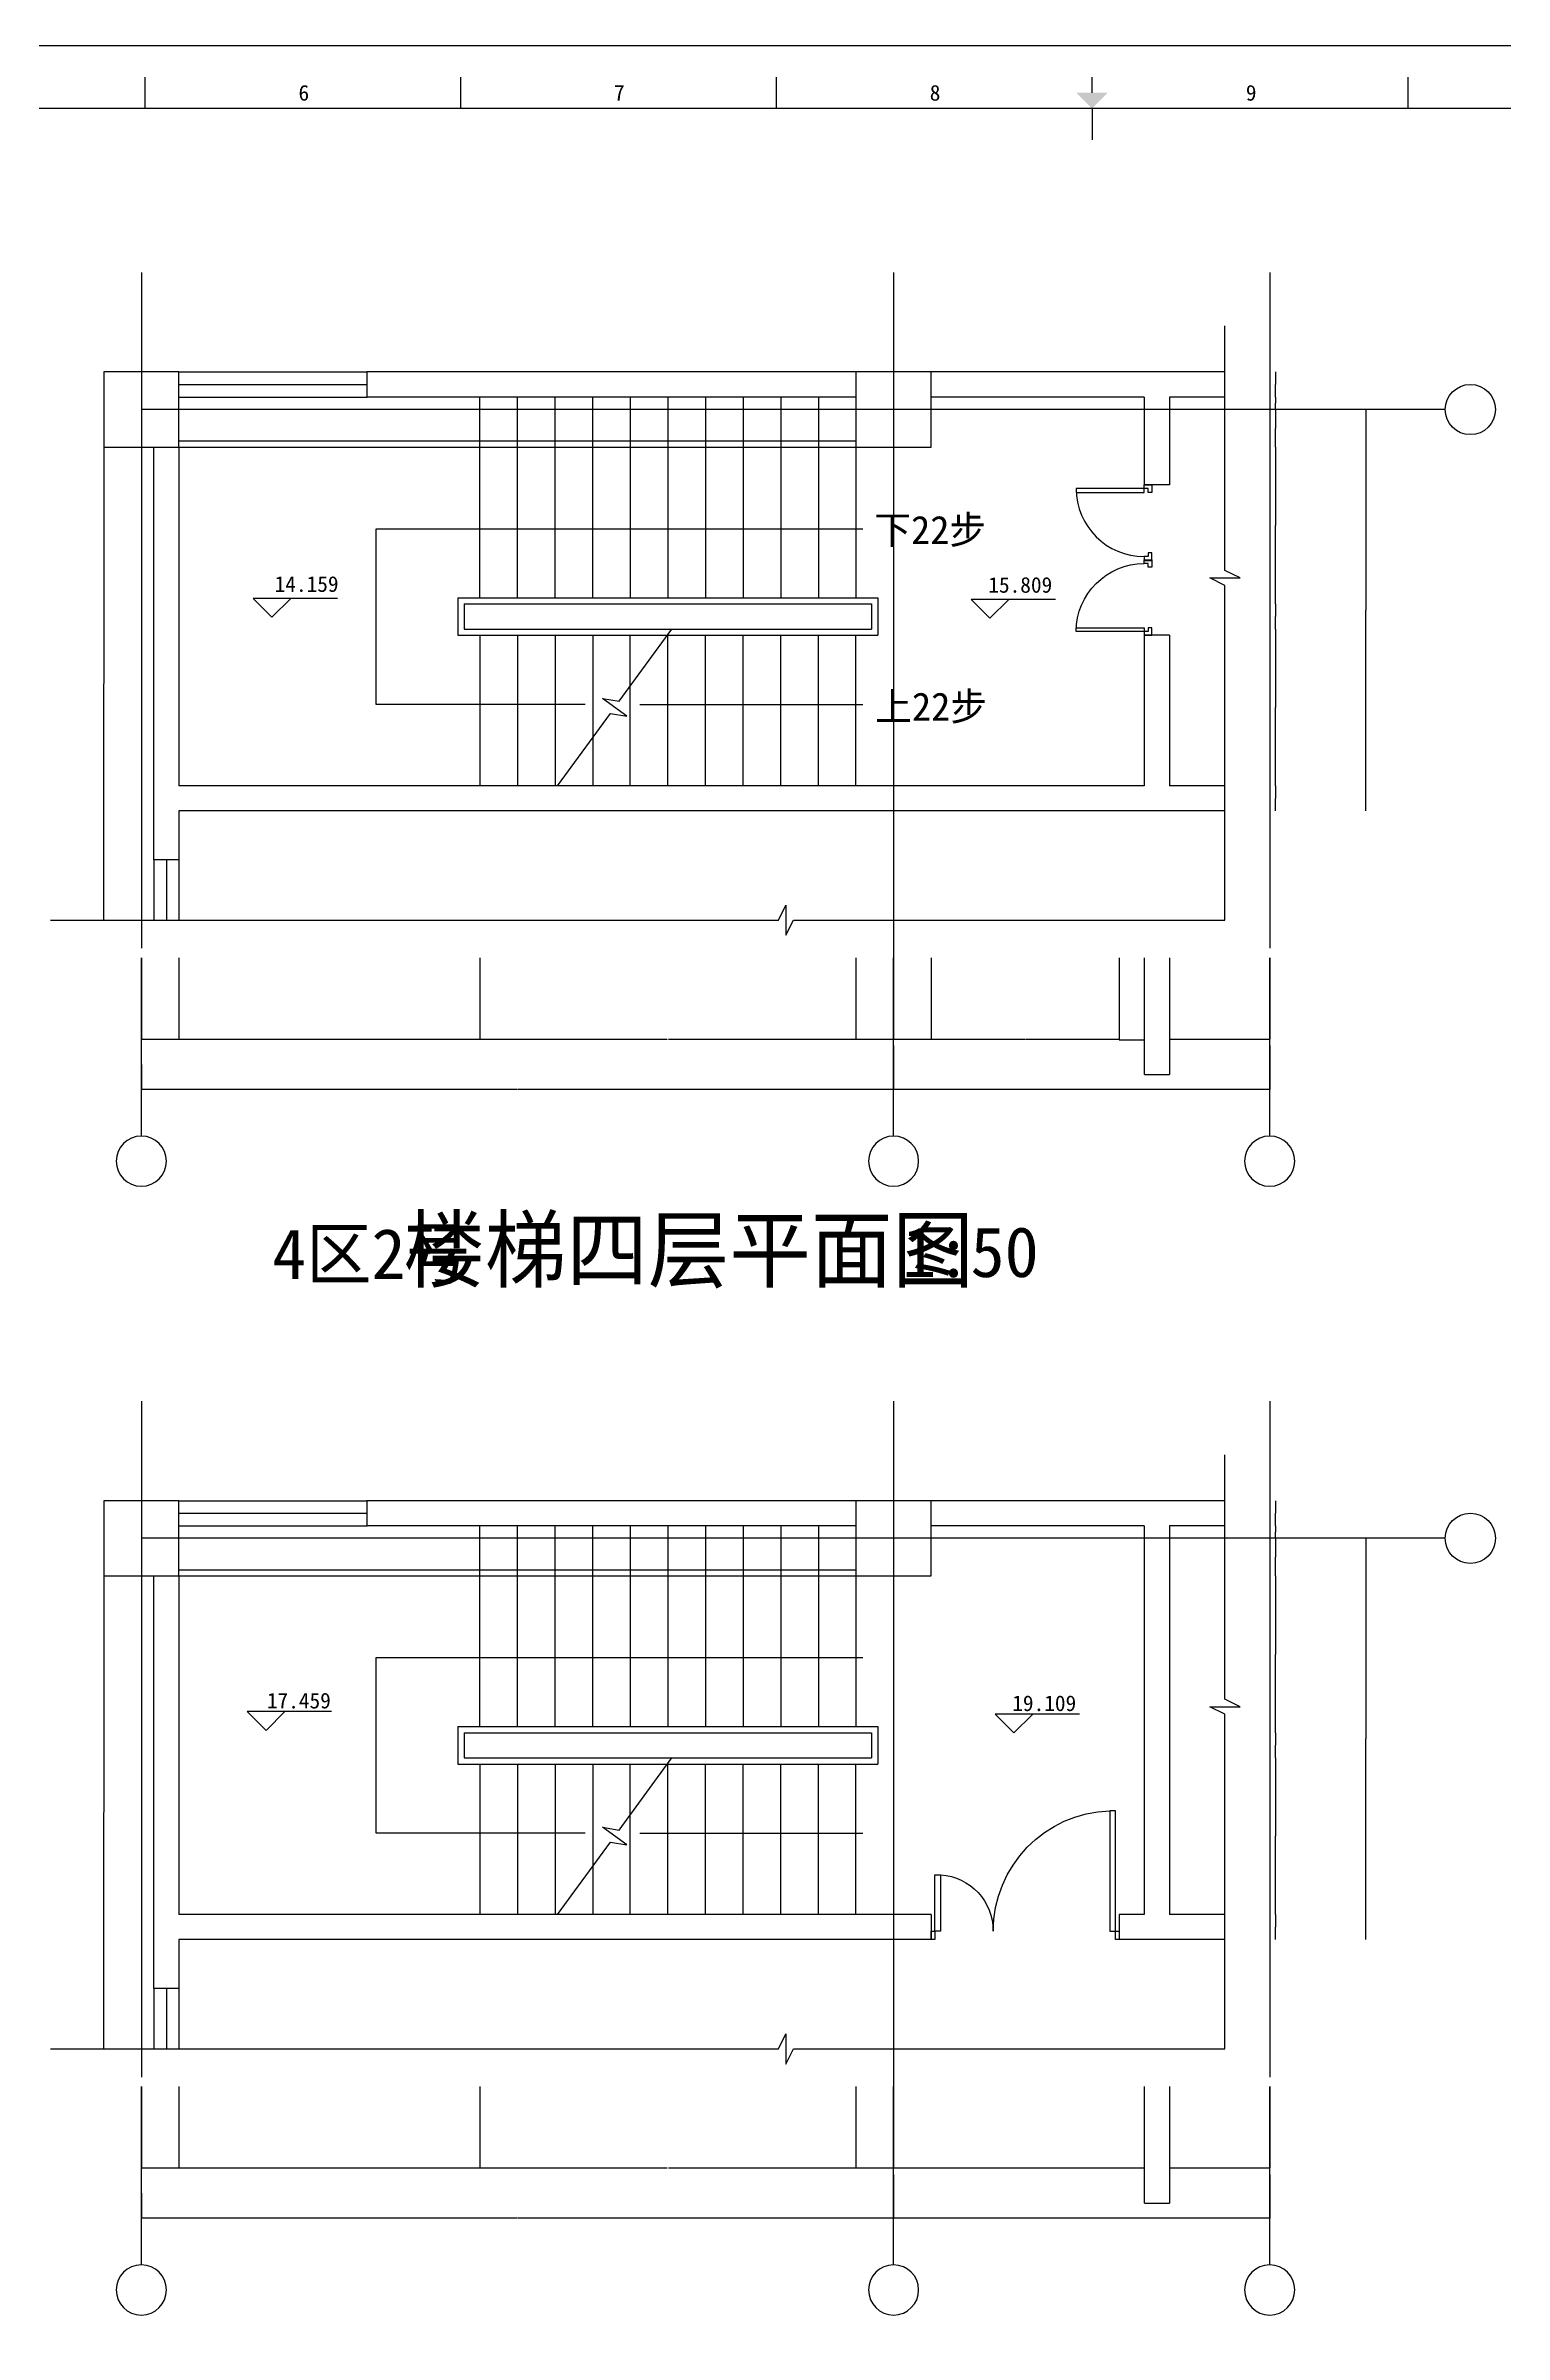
# Model space of a CAD drawing. Header units: metres. Extents: x 362710 to 404760, y -22906 to 6794.
# Drawn here: x 375764 to 387397, y -11453 to 6794 of the extents above; entities that cross this region are included whole.
import ezdxf

# ---------------------------------------------------------------- set-up
doc = ezdxf.new("R2010")
doc.units = ezdxf.units.M
for name, color, linetype in [('AXIS', 3, 'Continuous'), ('COLUMN', 1, 'Continuous'), ('DOOR', 151, 'Continuous'), ('DOTE', 251, 'Continuous'), ('PUB_DIM', 3, 'Continuous'), ('STAIR1', 4, 'Continuous'), ('TEXT', 7, 'Continuous'), ('TK', 9, 'Continuous'), ('WALL', 2, 'Continuous'), ('WINDOW', 142, 'Continuous'), ('文字', 21, 'Continuous'), ('标注', 3, 'Continuous'), ('详细尺寸', 3, 'Continuous')]:
    doc.layers.add(name, color=color, linetype=linetype)
doc.dimstyles.get("Standard").update_dxf_attribs({"dimtxt": 2.5, "dimasz": 2.5, "dimexe": 1.25, "dimexo": 0.625, "dimtad": 1, "dimcen": 2.5, "dimazin": 3, "dimtfac": 1, "dimtmove": 0, "dimatfit": 3})

# ---------------------------------------------------------------- blocks, each defined once
blk = doc.blocks.new('_AXISO')
blk.add_circle((0, 0), 0.5)
blk = doc.blocks.new('A$C0D6D0142')
at = {"layer": '标注'}
for p, q in [((600, 600), (0, 600)), ((0, 600), (600, 0)), ((2691.18, 600), (600, 600)), ((1200, 600), (600, 0))]:
    blk.add_line(p, q, dxfattribs=at)
blk = doc.blocks.new('A$C3312229B')
for points in [[(30, 68), (30, 1028), (75, 1028), (75, 68)], [(1470, 68), (1470, 518), (1425, 518), (1425, 68)], [(0, 68), (0, 0), (30, 0), (30, 68)], [(1470, 68), (1470, 0), (1500, 0), (1500, 68)]]:
    blk.add_lwpolyline(points, close=True)
for centre, radius, start, end in [((44.15, 67.65), 960.85, 0.02, 88.16), ((1456.93, 67.2), 451.93, 94.05, 179.9)]:
    blk.add_arc(centre, radius, start, end)
blk = doc.blocks.new('_FZH')
for p, q in [((0.5, 0.5), (-0.5, 0.5)), ((-0.5, 0.5), (-0.5, -0.5)), ((0.5, -0.5), (0.5, 0.5)), ((-0.5, -0.5), (0.5, -0.5))]:
    blk.add_line(p, q)
blk = doc.blocks.new('A$C2F9F7145')
for points in [[(90, 900), (0, 900), (0, 810), (45, 810), (45, 855), (90, 855)], [(90, 0), (0, 0), (0, 90), (45, 90), (45, 45), (90, 45)], [(90, 45), (900, 45), (900, 90), (90, 90)]]:
    blk.add_lwpolyline(points, close=True)
blk.add_arc((90, 45), 810, 0, 90)
blk = doc.blocks.new('*D56')
for p, q in [((385573.39, -5407.08), (385573.39, -6032.08)), ((385573.14, -6032.08), (385572.89, -6032.08)), ((385573.39, -6657.08), (385573.39, -6032.08)), ((385573.39, -6032.08), (385573.39, -6032.08)), ((385573.64, -6032.08), (385573.89, -6032.08))]:
    blk.add_line(p, q)
at = {"layer": 'Defpoints'}
for p in [(385573.39, -5407.08), (385573.39, -6032.08), (385573.39, -6657.08)]:
    blk.add_point(p, dxfattribs=at)
at = {"layer": '详细尺寸', "insert": (385573.39, -6030.955), "char_height": 1, "attachment_point": 5}
blk.add_mtext('0', dxfattribs=at)
blk = doc.blocks.new('*D57')
for p, q in [((386292.19, -5107.08), (386292.19, -6707.08)), ((386291.94, -6707.08), (386291.69, -6707.08)), ((386292.19, -8307.08), (386292.19, -6707.08)), ((386292.19, -6707.08), (386292.19, -6707.08)), ((386292.44, -6707.08), (386292.69, -6707.08))]:
    blk.add_line(p, q)
at = {"layer": 'Defpoints'}
for p in [(386292.19, -5107.08), (386292.19, -6707.08), (386292.19, -8307.08)]:
    blk.add_point(p, dxfattribs=at)
at = {"layer": 'AXIS', "insert": (386292.19, -6705.955), "char_height": 1, "attachment_point": 5}
blk.add_mtext('0', dxfattribs=at)
blk = doc.blocks.new('*D60')
for p, q in [((379226.4, -9477.54), (379226.4, -10127.54)), ((382226.4, -9477.54), (382226.4, -10127.54)), ((379226.65, -10127.54), (380720.9, -10127.54)), ((380731.9, -10127.54), (382226.15, -10127.54))]:
    blk.add_line(p, q)
at = {"layer": 'Defpoints'}
for p in [(379226.4, -9477.54), (382226.4, -9477.54), (379226.4, -10127.54)]:
    blk.add_point(p, dxfattribs=at)
at = {"layer": '详细尺寸', "insert": (380726.4, -10127.54), "char_height": 1, "attachment_point": 5}
blk.add_mtext('300X10=3000', dxfattribs=at)
blk = doc.blocks.new('*D61')
for p, q in [((376526.4, -10328.89), (376526.4, -10527.54)), ((382526.4, -10328.89), (382526.4, -10527.54)), ((379524.4, -10527.54), (376526.15, -10527.54)), ((382526.65, -10527.54), (379528.4, -10527.54))]:
    blk.add_line(p, q)
at = {"layer": 'Defpoints'}
for p in [(376526.4, -10328.89), (382526.4, -10328.89), (382526.4, -10527.54)]:
    blk.add_point(p, dxfattribs=at)
at = {"layer": 'AXIS', "insert": (379526.4, -10527.54), "char_height": 1, "attachment_point": 5}
blk.add_mtext('6000', dxfattribs=at)
blk = doc.blocks.new('*D62')
for p, q in [((382226.4, -9477.54), (382226.4, -10127.54)), ((382526.4, -9477.54), (382526.4, -10127.54)), ((382226.65, -10127.54), (382374.9, -10127.54)), ((382377.9, -10127.54), (382526.15, -10127.54))]:
    blk.add_line(p, q)
at = {"layer": 'Defpoints'}
for p in [(382226.4, -9477.54), (382526.4, -9477.54), (382226.4, -10127.54)]:
    blk.add_point(p, dxfattribs=at)
at = {"layer": '详细尺寸', "insert": (382376.4, -10127.54), "char_height": 1, "attachment_point": 5}
blk.add_mtext('300', dxfattribs=at)
blk = doc.blocks.new('*D74')
for p, q in [((376526.4, -9477.54), (376526.4, -10127.54)), ((376826.4, -9477.54), (376826.4, -10127.54)), ((376526.65, -10127.54), (376674.9, -10127.54)), ((376677.9, -10127.54), (376826.15, -10127.54))]:
    blk.add_line(p, q)
at = {"layer": 'Defpoints'}
for p in [(376526.4, -9477.54), (376826.4, -9477.54), (376526.4, -10127.54)]:
    blk.add_point(p, dxfattribs=at)
at = {"layer": '详细尺寸', "insert": (376676.4, -10127.54), "char_height": 1, "attachment_point": 5}
blk.add_mtext('300', dxfattribs=at)
blk = doc.blocks.new('*D75')
for p, q in [((376826.4, -9477.54), (376826.4, -10127.54)), ((379226.4, -9477.54), (379226.4, -10127.54)), ((376826.65, -10127.54), (378024.4, -10127.54)), ((378028.4, -10127.54), (379226.15, -10127.54))]:
    blk.add_line(p, q)
at = {"layer": 'Defpoints'}
for p in [(376826.4, -9477.54), (379226.4, -9477.54), (376826.4, -10127.54)]:
    blk.add_point(p, dxfattribs=at)
at = {"layer": '详细尺寸', "insert": (378026.4, -10127.54), "char_height": 1, "attachment_point": 5}
blk.add_mtext('2400', dxfattribs=at)
blk = doc.blocks.new('*D76')
for p, q in [((382526.4, -10178.89), (382526.4, -10527.54)), ((385526.4, -10178.89), (385526.4, -10527.54)), ((384024.4, -10527.54), (382526.15, -10527.54)), ((385526.65, -10527.54), (384028.4, -10527.54))]:
    blk.add_line(p, q)
at = {"layer": 'Defpoints'}
for p in [(382526.4, -10178.89), (385526.4, -10178.89), (385526.4, -10527.54)]:
    blk.add_point(p, dxfattribs=at)
at = {"layer": 'AXIS', "insert": (384026.4, -10527.54), "char_height": 1, "attachment_point": 5}
blk.add_mtext('3000', dxfattribs=at)
blk = doc.blocks.new('*D77')
for p, q in [((384526.4, -9477.54), (384526.4, -10408.32)), ((384726.4, -9477.54), (384726.4, -10408.32)), ((384526.65, -10408.32), (384624.9, -10408.32)), ((384627.9, -10408.32), (384726.15, -10408.32))]:
    blk.add_line(p, q)
at = {"layer": 'Defpoints'}
for p in [(384526.4, -9477.54), (384726.4, -9477.54), (384526.4, -10408.32)]:
    blk.add_point(p, dxfattribs=at)
at = {"layer": '详细尺寸', "insert": (384626.4, -10408.32), "char_height": 1, "attachment_point": 5}
blk.add_mtext('200', dxfattribs=at)
blk = doc.blocks.new('*D78')
for p, q in [((384726.4, -9477.54), (384726.4, -10127.54)), ((385526.4, -9477.54), (385526.4, -10127.54)), ((384726.65, -10127.54), (385124.9, -10127.54)), ((385127.9, -10127.54), (385526.15, -10127.54))]:
    blk.add_line(p, q)
at = {"layer": 'Defpoints'}
for p in [(384726.4, -9477.54), (385526.4, -9477.54), (384726.4, -10127.54)]:
    blk.add_point(p, dxfattribs=at)
at = {"layer": '详细尺寸', "insert": (385126.4, -10127.54), "char_height": 1, "attachment_point": 5}
blk.add_mtext('800', dxfattribs=at)
blk = doc.blocks.new('*D79')
for p, q in [((382526.4, -9477.54), (382526.4, -10127.54)), ((384526.4, -9477.54), (384526.4, -10127.54)), ((382526.65, -10127.54), (383524.4, -10127.54)), ((383528.4, -10127.54), (384526.15, -10127.54))]:
    blk.add_line(p, q)
at = {"layer": 'Defpoints'}
for p in [(382526.4, -9477.54), (384526.4, -9477.54), (382526.4, -10127.54)]:
    blk.add_point(p, dxfattribs=at)
at = {"layer": '详细尺寸', "insert": (383526.4, -10127.54), "char_height": 1, "attachment_point": 5}
blk.add_mtext('2000', dxfattribs=at)
blk = doc.blocks.new('*D84')
for p, q in [((385573.39, -6857.08), (385573.39, -7482.08)), ((385573.14, -7482.08), (385572.89, -7482.08)), ((385573.39, -8107.08), (385573.39, -7482.08)), ((385573.39, -7482.08), (385573.39, -7482.08)), ((385573.64, -7482.08), (385573.89, -7482.08))]:
    blk.add_line(p, q)
at = {"layer": 'Defpoints'}
for p in [(385573.39, -6857.08), (385573.39, -7482.08), (385573.39, -8107.08)]:
    blk.add_point(p, dxfattribs=at)
at = {"layer": '详细尺寸', "insert": (385573.39, -7480.955), "char_height": 1, "attachment_point": 5}
blk.add_mtext('0', dxfattribs=at)
blk = doc.blocks.new('*D85')
for p, q in [((385573.14, -8207.08), (385572.89, -8207.08)), ((385573.39, -8107.08), (385573.39, -8207.08)), ((385573.39, -8307.08), (385573.39, -8207.08)), ((385573.39, -8207.08), (385573.39, -8207.08)), ((385573.64, -8207.08), (385573.89, -8207.08))]:
    blk.add_line(p, q)
at = {"layer": 'Defpoints'}
for p in [(385573.39, -8107.08), (385573.39, -8207.08), (385573.39, -8307.08)]:
    blk.add_point(p, dxfattribs=at)
at = {"layer": '详细尺寸', "insert": (385573.39, -8205.955), "char_height": 1, "attachment_point": 5}
blk.add_mtext('0', dxfattribs=at)
blk = doc.blocks.new('*D86')
for p, q in [((385573.39, -6657.08), (385573.39, -6757.08)), ((385573.14, -6757.08), (385572.89, -6757.08)), ((385573.39, -6857.08), (385573.39, -6757.08)), ((385573.39, -6757.08), (385573.39, -6757.08)), ((385573.64, -6757.08), (385573.89, -6757.08))]:
    blk.add_line(p, q)
at = {"layer": 'Defpoints'}
for p in [(385573.39, -6657.08), (385573.39, -6757.08), (385573.39, -6857.08)]:
    blk.add_point(p, dxfattribs=at)
at = {"layer": '详细尺寸', "insert": (385573.39, -6755.955), "char_height": 1, "attachment_point": 5}
blk.add_mtext('0', dxfattribs=at)
blk = doc.blocks.new('*D92')
for p, q in [((385573.14, -4907.08), (385572.89, -4907.08)), ((385573.39, -4807.08), (385573.39, -4907.08)), ((385573.39, -5007.08), (385573.39, -4907.08)), ((385573.39, -4907.08), (385573.39, -4907.08)), ((385573.64, -4907.08), (385573.89, -4907.08))]:
    blk.add_line(p, q)
at = {"layer": 'Defpoints'}
for p in [(385573.39, -4807.08), (385573.39, -4907.08), (385573.39, -5007.08)]:
    blk.add_point(p, dxfattribs=at)
at = {"layer": '详细尺寸', "insert": (385573.39, -4905.955), "char_height": 1, "attachment_point": 5}
blk.add_mtext('0', dxfattribs=at)
blk = doc.blocks.new('*D93')
for p, q in [((385573.39, -5107.08), (385573.39, -5257.08)), ((385573.14, -5257.08), (385572.89, -5257.08)), ((385573.39, -5407.08), (385573.39, -5257.08)), ((385573.39, -5257.08), (385573.39, -5257.08)), ((385573.64, -5257.08), (385573.89, -5257.08))]:
    blk.add_line(p, q)
at = {"layer": 'Defpoints'}
for p in [(385573.39, -5107.08), (385573.39, -5257.08), (385573.39, -5407.08)]:
    blk.add_point(p, dxfattribs=at)
at = {"layer": '详细尺寸', "insert": (385573.39, -5255.955), "char_height": 1, "attachment_point": 5}
blk.add_mtext('0', dxfattribs=at)
blk = doc.blocks.new('*D94')
for p, q in [((385573.14, -5057.08), (385572.89, -5057.08)), ((385573.39, -5007.08), (385573.39, -5057.08)), ((385573.39, -5107.08), (385573.39, -5057.08)), ((385573.39, -5057.08), (385573.39, -5057.08)), ((385573.64, -5057.08), (385573.89, -5057.08))]:
    blk.add_line(p, q)
at = {"layer": 'Defpoints'}
for p in [(385573.39, -5007.08), (385573.39, -5057.08), (385573.39, -5107.08)]:
    blk.add_point(p, dxfattribs=at)
at = {"layer": '详细尺寸', "insert": (385573.39, -5055.955), "char_height": 1, "attachment_point": 5}
blk.add_mtext('0', dxfattribs=at)
blk = doc.blocks.new('*D95')
for p, q in [((376526.4, -1328.89), (376526.4, -1527.54)), ((382526.4, -1328.89), (382526.4, -1527.54)), ((379524.4, -1527.54), (376526.15, -1527.54)), ((382526.65, -1527.54), (379528.4, -1527.54))]:
    blk.add_line(p, q)
at = {"layer": 'Defpoints'}
for p in [(376526.4, -1328.89), (382526.4, -1328.89), (382526.4, -1527.54)]:
    blk.add_point(p, dxfattribs=at)
at = {"layer": 'AXIS', "insert": (379526.4, -1527.54), "char_height": 1, "attachment_point": 5}
blk.add_mtext('6000', dxfattribs=at)
blk = doc.blocks.new('*D96')
for p, q in [((379226.4, -477.54), (379226.4, -1127.54)), ((382226.4, -477.54), (382226.4, -1127.54)), ((379226.65, -1127.54), (380720.9, -1127.54)), ((380731.9, -1127.54), (382226.15, -1127.54))]:
    blk.add_line(p, q)
at = {"layer": 'Defpoints'}
for p in [(379226.4, -477.54), (382226.4, -477.54), (379226.4, -1127.54)]:
    blk.add_point(p, dxfattribs=at)
at = {"layer": '详细尺寸', "insert": (380726.4, -1127.54), "char_height": 1, "attachment_point": 5}
blk.add_mtext('300X10=3000', dxfattribs=at)
blk = doc.blocks.new('*D97')
for p, q in [((382226.4, -477.54), (382226.4, -1127.54)), ((382526.4, -477.54), (382526.4, -1127.54)), ((382226.65, -1127.54), (382374.9, -1127.54)), ((382377.9, -1127.54), (382526.15, -1127.54))]:
    blk.add_line(p, q)
at = {"layer": 'Defpoints'}
for p in [(382226.4, -477.54), (382526.4, -477.54), (382226.4, -1127.54)]:
    blk.add_point(p, dxfattribs=at)
at = {"layer": '详细尺寸', "insert": (382376.4, -1127.54), "char_height": 1, "attachment_point": 5}
blk.add_mtext('300', dxfattribs=at)
blk = doc.blocks.new('*D109')
for p, q in [((376526.4, -477.54), (376526.4, -1127.54)), ((376826.4, -477.54), (376826.4, -1127.54)), ((376526.65, -1127.54), (376674.9, -1127.54)), ((376677.9, -1127.54), (376826.15, -1127.54))]:
    blk.add_line(p, q)
at = {"layer": 'Defpoints'}
for p in [(376526.4, -477.54), (376826.4, -477.54), (376526.4, -1127.54)]:
    blk.add_point(p, dxfattribs=at)
at = {"layer": '详细尺寸', "insert": (376676.4, -1127.54), "char_height": 1, "attachment_point": 5}
blk.add_mtext('300', dxfattribs=at)
blk = doc.blocks.new('*D110')
for p, q in [((376826.4, -477.54), (376826.4, -1127.54)), ((379226.4, -477.54), (379226.4, -1127.54)), ((376826.65, -1127.54), (378024.4, -1127.54)), ((378028.4, -1127.54), (379226.15, -1127.54))]:
    blk.add_line(p, q)
at = {"layer": 'Defpoints'}
for p in [(376826.4, -477.54), (379226.4, -477.54), (376826.4, -1127.54)]:
    blk.add_point(p, dxfattribs=at)
at = {"layer": '详细尺寸', "insert": (378026.4, -1127.54), "char_height": 1, "attachment_point": 5}
blk.add_mtext('2400', dxfattribs=at)
blk = doc.blocks.new('*D111')
for p, q in [((382826.4, -477.54), (382826.4, -1127.54)), ((384326.4, -477.54), (384326.4, -1127.54)), ((382826.65, -1127.54), (383574.4, -1127.54)), ((383578.4, -1127.54), (384326.15, -1127.54))]:
    blk.add_line(p, q)
at = {"layer": 'Defpoints'}
for p in [(382826.4, -477.54), (384326.4, -477.54), (382826.4, -1127.54)]:
    blk.add_point(p, dxfattribs=at)
at = {"layer": '详细尺寸', "insert": (383576.4, -1127.54), "char_height": 1, "attachment_point": 5}
blk.add_mtext('1500', dxfattribs=at)
blk = doc.blocks.new('*D112')
for p, q in [((382526.4, -477.54), (382526.4, -1127.54)), ((382826.4, -477.54), (382826.4, -1127.54)), ((382526.65, -1127.54), (382674.9, -1127.54)), ((382677.9, -1127.54), (382826.15, -1127.54))]:
    blk.add_line(p, q)
at = {"layer": 'Defpoints'}
for p in [(382526.4, -477.54), (382826.4, -477.54), (382526.4, -1127.54)]:
    blk.add_point(p, dxfattribs=at)
at = {"layer": '详细尺寸', "insert": (382676.4, -1127.54), "char_height": 1, "attachment_point": 5}
blk.add_mtext('300', dxfattribs=at)
blk = doc.blocks.new('*D113')
for p, q in [((384726.4, -477.54), (384726.4, -1127.54)), ((385526.4, -477.54), (385526.4, -1127.54)), ((384726.65, -1127.54), (385124.9, -1127.54)), ((385127.9, -1127.54), (385526.15, -1127.54))]:
    blk.add_line(p, q)
at = {"layer": 'Defpoints'}
for p in [(384726.4, -477.54), (385526.4, -477.54), (384726.4, -1127.54)]:
    blk.add_point(p, dxfattribs=at)
at = {"layer": '详细尺寸', "insert": (385126.4, -1127.54), "char_height": 1, "attachment_point": 5}
blk.add_mtext('800', dxfattribs=at)
blk = doc.blocks.new('*D114')
for p, q in [((384526.4, -477.54), (384526.4, -1408.32)), ((384726.4, -477.54), (384726.4, -1408.32)), ((384526.65, -1408.32), (384624.9, -1408.32)), ((384627.9, -1408.32), (384726.15, -1408.32))]:
    blk.add_line(p, q)
at = {"layer": 'Defpoints'}
for p in [(384526.4, -477.54), (384726.4, -477.54), (384526.4, -1408.32)]:
    blk.add_point(p, dxfattribs=at)
at = {"layer": '详细尺寸', "insert": (384626.4, -1408.32), "char_height": 1, "attachment_point": 5}
blk.add_mtext('200', dxfattribs=at)
blk = doc.blocks.new('*D115')
for p, q in [((384326.4, -477.54), (384326.4, -1133.59)), ((384526.4, -477.54), (384526.4, -1133.59)), ((384326.65, -1133.59), (384424.9, -1133.59)), ((384427.9, -1133.59), (384526.15, -1133.59))]:
    blk.add_line(p, q)
at = {"layer": 'Defpoints'}
for p in [(384326.4, -477.54), (384526.4, -477.54), (384326.4, -1133.59)]:
    blk.add_point(p, dxfattribs=at)
at = {"layer": '详细尺寸', "insert": (384426.4, -1133.59), "char_height": 1, "attachment_point": 5}
blk.add_mtext('200', dxfattribs=at)
blk = doc.blocks.new('*D116')
for p, q in [((382526.4, -1178.89), (382526.4, -1527.54)), ((385526.4, -1178.89), (385526.4, -1527.54)), ((384024.4, -1527.54), (382526.15, -1527.54)), ((385526.65, -1527.54), (384028.4, -1527.54))]:
    blk.add_line(p, q)
at = {"layer": 'Defpoints'}
for p in [(382526.4, -1178.89), (385526.4, -1178.89), (385526.4, -1527.54)]:
    blk.add_point(p, dxfattribs=at)
at = {"layer": 'AXIS', "insert": (384026.4, -1527.54), "char_height": 1, "attachment_point": 5}
blk.add_mtext('3000', dxfattribs=at)
blk = doc.blocks.new('*D119')
for p, q in [((385573.39, 3592.92), (385573.39, 2967.92)), ((385573.14, 2967.92), (385572.89, 2967.92)), ((385573.39, 2342.92), (385573.39, 2967.92)), ((385573.39, 2967.92), (385573.39, 2967.92)), ((385573.64, 2967.92), (385573.89, 2967.92))]:
    blk.add_line(p, q)
at = {"layer": 'Defpoints'}
for p in [(385573.39, 3592.92), (385573.39, 2967.92), (385573.39, 2342.92)]:
    blk.add_point(p, dxfattribs=at)
at = {"layer": '详细尺寸', "insert": (385573.39, 2969.045), "char_height": 1, "attachment_point": 5}
blk.add_mtext('0', dxfattribs=at)
blk = doc.blocks.new('*D120')
for p, q in [((386292.19, 3892.92), (386292.19, 2292.92)), ((386291.94, 2292.92), (386291.69, 2292.92)), ((386292.19, 692.92), (386292.19, 2292.92)), ((386292.19, 2292.92), (386292.19, 2292.92)), ((386292.44, 2292.92), (386292.69, 2292.92))]:
    blk.add_line(p, q)
at = {"layer": 'Defpoints'}
for p in [(386292.19, 3892.92), (386292.19, 2292.92), (386292.19, 692.92)]:
    blk.add_point(p, dxfattribs=at)
at = {"layer": 'AXIS', "insert": (386292.19, 2294.045), "char_height": 1, "attachment_point": 5}
blk.add_mtext('0', dxfattribs=at)
blk = doc.blocks.new('*D124')
for p, q in [((385573.39, 2142.92), (385573.39, 1517.92)), ((385573.14, 1517.92), (385572.89, 1517.92)), ((385573.39, 892.92), (385573.39, 1517.92)), ((385573.39, 1517.92), (385573.39, 1517.92)), ((385573.64, 1517.92), (385573.89, 1517.92))]:
    blk.add_line(p, q)
at = {"layer": 'Defpoints'}
for p in [(385573.39, 2142.92), (385573.39, 1517.92), (385573.39, 892.92)]:
    blk.add_point(p, dxfattribs=at)
at = {"layer": '详细尺寸', "insert": (385573.39, 1519.045), "char_height": 1, "attachment_point": 5}
blk.add_mtext('0', dxfattribs=at)
blk = doc.blocks.new('*D125')
for p, q in [((385573.14, 792.92), (385572.89, 792.92)), ((385573.39, 892.92), (385573.39, 792.92)), ((385573.39, 692.92), (385573.39, 792.92)), ((385573.39, 792.92), (385573.39, 792.92)), ((385573.64, 792.92), (385573.89, 792.92))]:
    blk.add_line(p, q)
at = {"layer": 'Defpoints'}
for p in [(385573.39, 892.92), (385573.39, 792.92), (385573.39, 692.92)]:
    blk.add_point(p, dxfattribs=at)
at = {"layer": '详细尺寸', "insert": (385573.39, 794.045), "char_height": 1, "attachment_point": 5}
blk.add_mtext('0', dxfattribs=at)
blk = doc.blocks.new('*D126')
for p, q in [((385573.14, 2242.92), (385572.89, 2242.92)), ((385573.39, 2342.92), (385573.39, 2242.92)), ((385573.39, 2142.92), (385573.39, 2242.92)), ((385573.39, 2242.92), (385573.39, 2242.92)), ((385573.64, 2242.92), (385573.89, 2242.92))]:
    blk.add_line(p, q)
at = {"layer": 'Defpoints'}
for p in [(385573.39, 2342.92), (385573.39, 2242.92), (385573.39, 2142.92)]:
    blk.add_point(p, dxfattribs=at)
at = {"layer": '详细尺寸', "insert": (385573.39, 2244.045), "char_height": 1, "attachment_point": 5}
blk.add_mtext('0', dxfattribs=at)
blk = doc.blocks.new('*D130')
for p, q in [((385573.14, 4092.92), (385572.89, 4092.92)), ((385573.39, 4192.92), (385573.39, 4092.92)), ((385573.39, 3992.92), (385573.39, 4092.92)), ((385573.39, 4092.92), (385573.39, 4092.92)), ((385573.64, 4092.92), (385573.89, 4092.92))]:
    blk.add_line(p, q)
at = {"layer": 'Defpoints'}
for p in [(385573.39, 4192.92), (385573.39, 4092.92), (385573.39, 3992.92)]:
    blk.add_point(p, dxfattribs=at)
at = {"layer": '详细尺寸', "insert": (385573.39, 4094.045), "char_height": 1, "attachment_point": 5}
blk.add_mtext('0', dxfattribs=at)
blk = doc.blocks.new('*D131')
for p, q in [((385573.14, 3942.92), (385572.89, 3942.92)), ((385573.39, 3992.92), (385573.39, 3942.92)), ((385573.39, 3892.92), (385573.39, 3942.92)), ((385573.39, 3942.92), (385573.39, 3942.92)), ((385573.64, 3942.92), (385573.89, 3942.92))]:
    blk.add_line(p, q)
at = {"layer": 'Defpoints'}
for p in [(385573.39, 3992.92), (385573.39, 3942.92), (385573.39, 3892.92)]:
    blk.add_point(p, dxfattribs=at)
at = {"layer": '详细尺寸', "insert": (385573.39, 3944.045), "char_height": 1, "attachment_point": 5}
blk.add_mtext('0', dxfattribs=at)
blk = doc.blocks.new('*D132')
for p, q in [((385573.39, 3892.92), (385573.39, 3742.92)), ((385573.14, 3742.92), (385572.89, 3742.92)), ((385573.39, 3592.92), (385573.39, 3742.92)), ((385573.39, 3742.92), (385573.39, 3742.92)), ((385573.64, 3742.92), (385573.89, 3742.92))]:
    blk.add_line(p, q)
at = {"layer": 'Defpoints'}
for p in [(385573.39, 3892.92), (385573.39, 3742.92), (385573.39, 3592.92)]:
    blk.add_point(p, dxfattribs=at)
at = {"layer": '详细尺寸', "insert": (385573.39, 3744.045), "char_height": 1, "attachment_point": 5}
blk.add_mtext('0', dxfattribs=at)

msp = doc.modelspace()

# ---------------------------------------------------------------- linework, layer by layer
for p, q in [((385169.72, 4192.92), (382826.4, 4192.92)), ((384488.62, 3992.92), (382826.4, 3992.92)), ((384526.4, 3992.92), (384446.09, 3992.92)), ((384526.4, 3992.92), (384446.09, 3992.92)), ((384526.4, 3992.92), (384526.4, 3292.92)), ((384726.4, 3992.92), (384726.4, 3292.92)), ((385169.72, 3992.92), (384726.4, 3992.92)), ((376226.4, 3592.92), (376224.4, -177.5)), ((376626.4, 303.72), (376626.4, 3592.92)), ((376826.4, 3592.92), (376826.4, 892.92)), ((384726.4, 3292.92), (384526.4, 3292.92)), ((384526.4, 2092.92), (384526.4, 892.92)), ((384726.4, 2092.92), (384526.4, 2092.92)), ((384726.4, 2092.92), (384726.4, 892.92)), ((385169.72, 892.92), (384726.4, 892.92)), ((376826.4, 692.92), (376826.4, 303.72)), ((376826.4, 303.72), (376626.4, 303.72)), ((385169.72, -4807.08), (382826.4, -4807.08)), ((384488.62, -5007.08), (382826.4, -5007.08)), ((384526.4, -5007.08), (384446.09, -5007.08)), ((384526.4, -5007.08), (384526.4, -8107.08)), ((384726.4, -5007.08), (384726.4, -8107.08)), ((385169.72, -5007.08), (384726.4, -5007.08)), ((376226.4, -5407.08), (376224.4, -9177.5)), ((376626.4, -8696.28), (376626.4, -5407.08)), ((376826.4, -5407.08), (376826.4, -8107.08)), ((382826.4, -8107.08), (382826.4, -8307.08)), ((384326.4, -8107.08), (384326.4, -8307.08)), ((385169.72, -8107.08), (384726.4, -8107.08)), ((376826.4, -8307.08), (376826.4, -8696.28)), ((376826.4, -8696.28), (376626.4, -8696.28))]:
    msp.add_line(p, q)
at = {"layer": 'AXIS'}
for p, q in [((386926.89, 3892.92), (385573.39, 3892.92)), ((376526.4, -1899.8), (376526.4, -477.54)), ((382526.4, -1899.8), (382526.4, -477.54)), ((385526.4, -1899.8), (385526.4, -477.54)), ((386926.89, -5107.08), (385573.39, -5107.08)), ((376526.4, -10899.8), (376526.4, -9477.54)), ((382526.4, -10899.8), (382526.4, -9477.54)), ((385526.4, -10899.8), (385526.4, -9477.54))]:
    msp.add_line(p, q, dxfattribs=at)
at = {"layer": 'DOTE'}
for p, q in [((376526.4, 4986.85), (376526.4, -402.53)), ((382526.4, 4986.85), (382526.4, -477.54)), ((385526.4, 4986.85), (385526.4, -402.53)), ((385980.38, 3892.92), (376526.4, 3892.92)), ((376526.4, -4013.15), (376526.4, -9402.53)), ((382526.4, -4013.15), (382526.4, -9477.54)), ((385526.4, -4013.15), (385526.4, -9402.53)), ((385980.38, -5107.08), (376526.4, -5107.08))]:
    msp.add_line(p, q, dxfattribs=at)
at = {"layer": 'PUB_DIM'}
for points in [[(380066.39, 1542.58), (378399.03, 1542.58), (378399.03, 2943.26)], [(378399.03, 2943.26), (382280.89, 2943.26)], [(380501.76, 1542.58), (382280.89, 1542.58)], [(380066.39, -7457.42), (378399.03, -7457.42), (378399.03, -6056.74)], [(378399.03, -6056.74), (382280.89, -6056.74)], [(380501.76, -7457.42), (382280.89, -7457.42)]]:
    msp.add_lwpolyline(points, dxfattribs=at)
at = {"layer": 'STAIR1'}
for p, q in [((385169.72, 2610.39), (385169.72, 4559.91)), ((379226.4, 2392.92), (379226.4, 3992.92)), ((379526.4, 2392.92), (379526.4, 3992.92)), ((379826.4, 2392.92), (379826.4, 3992.92)), ((380126.4, 2392.92), (380126.4, 3992.92)), ((380426.4, 3992.92), (380426.4, 2392.92)), ((380726.4, 3992.92), (380726.4, 2392.92)), ((381026.4, 3992.92), (381026.4, 2392.92)), ((381326.4, 3992.92), (381326.4, 2392.92)), ((381626.4, 3992.92), (381626.4, 2392.92)), ((381926.4, 3992.92), (381926.4, 2392.92)), ((382226.4, 3992.92), (382226.4, 2392.92)), ((376826.4, 3642.92), (382226.4, 3642.92)), ((376826.4, 3592.92), (382226.4, 3592.92)), ((385289.72, 2550.39), (385169.72, 2610.39)), ((379051.4, 2392.92), (382401.4, 2392.92)), ((379051.4, 2392.92), (379051.4, 2092.92)), ((382401.4, 2392.92), (382401.4, 2092.92)), ((385049.72, 2550.39), (385289.72, 2550.39)), ((385169.72, 2490.39), (385049.72, 2550.39)), ((385169.72, -178.84), (385169.72, 2490.39)), ((379101.4, 2342.92), (382351.4, 2342.92)), ((379101.4, 2342.92), (379101.4, 2142.92)), ((382351.4, 2342.92), (382351.4, 2142.92)), ((379051.4, 2092.92), (382401.4, 2092.92)), ((379101.4, 2142.92), (382351.4, 2142.92)), ((379226.4, 2092.92), (379226.4, 892.92)), ((379526.4, 2092.92), (379526.4, 892.92)), ((379826.4, 2092.92), (379826.4, 892.92)), ((380126.4, 2092.92), (380126.4, 892.92)), ((380338.14, 1566.99), (380758.7, 2142.92)), ((380426.4, 892.92), (380426.4, 2092.92)), ((380726.4, 892.92), (380726.4, 2092.92)), ((381026.4, 892.92), (381026.4, 2092.92)), ((381326.4, 892.92), (381326.4, 2092.92)), ((381626.4, 892.92), (381626.4, 2092.92)), ((381926.4, 892.92), (381926.4, 2092.92)), ((382226.4, 893.72), (382226.4, 2092.92)), ((379846.22, 893.36), (380267.37, 1470.08)), ((380205.84, 1589.31), (380338.14, 1566.99)), ((380399.66, 1447.77), (380205.84, 1589.31)), ((380267.37, 1470.08), (380399.66, 1447.77)), ((375801.14, -178.84), (381607.85, -178.84)), ((381607.85, -178.84), (381667.85, -58.84)), ((381667.85, -58.84), (381667.85, -298.84)), ((381667.85, -298.84), (381727.85, -178.84)), ((381727.85, -178.84), (385169.72, -178.84)), ((385169.72, -6389.61), (385169.72, -4440.09)), ((379226.4, -6607.08), (379226.4, -5007.08)), ((379526.4, -6607.08), (379526.4, -5007.08)), ((379826.4, -6607.08), (379826.4, -5007.08)), ((380126.4, -6607.08), (380126.4, -5007.08)), ((380426.4, -5007.08), (380426.4, -6607.08)), ((380726.4, -5007.08), (380726.4, -6607.08)), ((381026.4, -5007.08), (381026.4, -6607.08)), ((381326.4, -5007.08), (381326.4, -6607.08)), ((381626.4, -5007.08), (381626.4, -6607.08)), ((381926.4, -5007.08), (381926.4, -6607.08)), ((382226.4, -5007.08), (382226.4, -6607.08)), ((376826.4, -5357.08), (382226.4, -5357.08)), ((376826.4, -5407.08), (382226.4, -5407.08)), ((385169.72, -6509.61), (385049.72, -6449.61)), ((385049.72, -6449.61), (385289.72, -6449.61)), ((385289.72, -6449.61), (385169.72, -6389.61)), ((385169.72, -9178.84), (385169.72, -6509.61)), ((379051.4, -6607.08), (382401.4, -6607.08)), ((379051.4, -6607.08), (379051.4, -6907.08)), ((379101.4, -6657.08), (382351.4, -6657.08)), ((379101.4, -6657.08), (379101.4, -6857.08)), ((382351.4, -6657.08), (382351.4, -6857.08)), ((382401.4, -6607.08), (382401.4, -6907.08)), ((379051.4, -6907.08), (382401.4, -6907.08)), ((379101.4, -6857.08), (382351.4, -6857.08)), ((379226.4, -6907.08), (379226.4, -8107.08)), ((379526.4, -6907.08), (379526.4, -8107.08)), ((379826.4, -6907.08), (379826.4, -8107.08)), ((380126.4, -6907.08), (380126.4, -8107.08)), ((380338.14, -7433.01), (380758.7, -6857.08)), ((380426.4, -8107.08), (380426.4, -6907.08)), ((380726.4, -8107.08), (380726.4, -6907.08)), ((381026.4, -8107.08), (381026.4, -6907.08)), ((381326.4, -8107.08), (381326.4, -6907.08)), ((381626.4, -8107.08), (381626.4, -6907.08)), ((381926.4, -8107.08), (381926.4, -6907.08)), ((382226.4, -8106.28), (382226.4, -6907.08)), ((380399.66, -7552.23), (380205.84, -7410.69)), ((380205.84, -7410.69), (380338.14, -7433.01)), ((379846.22, -8106.64), (380267.37, -7529.92)), ((380267.37, -7529.92), (380399.66, -7552.23)), ((381607.85, -9178.84), (381667.85, -9058.84)), ((381667.85, -9058.84), (381667.85, -9298.84)), ((375801.14, -9178.84), (381607.85, -9178.84)), ((381667.85, -9298.84), (381727.85, -9178.84)), ((381727.85, -9178.84), (385169.72, -9178.84))]:
    msp.add_line(p, q, dxfattribs=at)
at = {"layer": 'TK'}
for p, q in [((404759.66, 6793.57), (362709.66, 6793.57)), ((376553.41, 6543.57), (376553.41, 6293.57)), ((379072.16, 6543.57), (379072.16, 6293.57)), ((381590.91, 6543.57), (381590.91, 6293.57)), ((386628.41, 6543.57), (386628.41, 6293.57)), ((384109.66, 6293.57), (384109.66, 6043.57))]:
    msp.add_line(p, q, dxfattribs=at)
msp.add_lwpolyline([(384109.66, 6418.57), (384109.66, 6543.57)], dxfattribs=at)
msp.add_lwpolyline([(404259.66, 6293.57), (363959.66, 6293.57), (363959.66, -22406.43), (404259.66, -22406.43)], close=True, dxfattribs=at)
msp.add_solid([(383984.66, 6418.57), (384234.66, 6418.57), (384109.66, 6293.57)], dxfattribs=at)
at = {"layer": 'WALL'}
for p, q in [((382226.4, 4192.92), (378326.02, 4192.92)), ((378326.4, 3992.92), (378326.4, 4192.92)), ((382226.4, 3992.92), (378326.4, 3992.92)), ((384526.4, 892.92), (376826.4, 892.92)), ((385169.72, 692.92), (376826.4, 692.92)), ((382226.4, -4807.08), (378326.02, -4807.08)), ((378326.4, -5007.08), (378326.4, -4807.08)), ((382226.4, -5007.08), (378326.4, -5007.08)), ((382826.4, -8107.08), (376826.4, -8107.08)), ((384526.4, -8107.08), (384326.4, -8107.08)), ((382826.4, -8307.08), (376826.4, -8307.08)), ((385169.72, -8307.08), (384326.4, -8307.08))]:
    msp.add_line(p, q, dxfattribs=at)
at = {"layer": 'WINDOW'}
for p, q in [((376826.4, 4192.92), (378326.4, 4192.92)), ((376826.4, 4092.92), (378326.4, 4092.92)), ((376826.4, 3992.92), (378326.4, 3992.92)), ((376626.4, 303.72), (376626.4, -178.84)), ((376726.4, 303.72), (376726.4, -178.84)), ((376826.4, 303.72), (376826.4, -178.84)), ((376826.4, -4807.08), (378326.4, -4807.08)), ((376826.4, -4907.08), (378326.4, -4907.08)), ((376826.4, -5007.08), (378326.4, -5007.08)), ((376626.4, -8696.28), (376626.4, -9178.84)), ((376726.4, -8696.28), (376726.4, -9178.84)), ((376826.4, -8696.28), (376826.4, -9178.84))]:
    msp.add_line(p, q, dxfattribs=at)

# ---------------------------------------------------------------- block references
at = {"layer": 'AXIS', "yscale": 400, "zscale": 400, "rotation": 270}
for p, xscale in [((387126.89, 3892.92), 400), ((376526.4, -2099.8), -400), ((382526.4, -2099.8), -400), ((385526.4, -2099.8), -400), ((387126.89, -5107.08), 400), ((376526.4, -11099.8), -400), ((382526.4, -11099.8), -400), ((385526.4, -11099.8), -400)]:
    msp.add_blockref('_AXISO', p, dxfattribs=dict(at, xscale=xscale))
at = {"layer": 'COLUMN', "xscale": 600, "yscale": 600, "zscale": 600, "rotation": 270}
for p in [(376526.4, 3892.92), (382526.4, 3892.92), (376526.4, -5107.08), (382526.4, -5107.08)]:
    msp.add_blockref('_FZH', p, dxfattribs=at)
at = {"layer": 'DOOR', "xscale": 0.67, "yscale": 0.67, "zscale": 0.67, "rotation": 180}
msp.add_blockref('A$C2F9F7145', (384586.4, 3292.92), dxfattribs=at)
at = {"layer": 'DOOR', "xscale": -0.67, "yscale": 0.67, "zscale": 0.67}
msp.add_blockref('A$C2F9F7145', (384586.4, 2092.92), dxfattribs=at)
at = {"layer": 'DOOR', "xscale": -1}
msp.add_blockref('A$C3312229B', (384326.4, -8307.08), dxfattribs=at)
at = {"layer": '标注', "xscale": 0.25, "yscale": 0.25, "zscale": 0.25, "rotation": 360}
for p in [(377418.34, 2236.59), (383144.75, 2229.7), (377371.15, -6638.22), (383335.82, -6659.23)]:
    msp.add_blockref('A$C0D6D0142', p, dxfattribs=at)

# ---------------------------------------------------------------- texts
at = {"layer": 'TEXT'}
for s, height, p in [(' 楼梯四层平面图', 500, (378276.51, -3055)), ('4区2号', 400, (377569.8, -3038.71)), ('1:50', 400, (382595.89, -3023.68))]:
    msp.add_text(s, height=height, dxfattribs=at).set_placement(p)
at = {"layer": 'TK'}
for s, p in [('6', (377779.9, 6356.07)), ('7', (380296.12, 6356.07)), ('8', (382814.87, 6356.07)), ('9', (385336.15, 6356.07))]:
    msp.add_text(s, height=125, dxfattribs=at).set_placement(p)
at = {"layer": '文字'}
for s, p in [('下22步', (382373.24, 2820.66)), ('上22步', (382380.39, 1412))]:
    msp.add_text(s, height=225, dxfattribs=at).set_placement(p)
at = {"layer": '标注'}
for s, p in [('14.159', (377589.49, 2439.28)), ('17.459', (377527.72, -6463.44))]:
    msp.add_text(s, height=125, dxfattribs=at).set_placement(p)
for s, p in [('15.809', (383281.82, 2432.4)), ('19.109', (383472.88, -6484.44))]:
    msp.add_text(s, height=125, rotation=360, dxfattribs=at).set_placement(p)

# ---------------------------------------------------------------- dimensions: what is measured, and where the dimension line sits
at = {"layer": 'AXIS'}
for base, p1, p2, picture, middle in [((386292.19, 2292.92), (386292.19, 3892.92), (386292.19, 692.92), '*D120', (386292.19, 2294.045)), ((385526.4, -1527.54), (385526.4, -1178.89), (382526.4, -1178.89), '*D116', (384026.4, -1527.54)), ((382526.4, -1527.54), (382526.4, -1328.89), (376526.4, -1328.89), '*D95', (379526.4, -1527.54)), ((386292.19, -6707.08), (386292.19, -5107.08), (386292.19, -8307.08), '*D57', (386292.19, -6705.955)), ((385526.4, -10527.54), (385526.4, -10178.89), (382526.4, -10178.89), '*D76', (384026.4, -10527.54)), ((382526.4, -10527.54), (382526.4, -10328.89), (376526.4, -10328.89), '*D61', (379526.4, -10527.54))]:
    dim = msp.add_linear_dim(base=base, p1=p1, p2=p2, dimstyle='Standard', dxfattribs=at)
    dim.commit()
    dim.dimension.update_dxf_attribs({"geometry": picture, "text_midpoint": middle})
at = {"layer": '详细尺寸'}
for base, p1, p2, picture, middle in [((385573.39, 4092.92), (385573.39, 4192.92), (385573.39, 3992.92), '*D130', (385573.39, 4094.045)), ((385573.39, 3942.92), (385573.39, 3992.92), (385573.39, 3892.92), '*D131', (385573.39, 3944.045)), ((385573.39, 3742.92), (385573.39, 3892.92), (385573.39, 3592.92), '*D132', (385573.39, 3744.045)), ((385573.39, 2967.92), (385573.39, 3592.92), (385573.39, 2342.92), '*D119', (385573.39, 2969.045)), ((385573.39, 2242.92), (385573.39, 2342.92), (385573.39, 2142.92), '*D126', (385573.39, 2244.045)), ((385573.39, 1517.92), (385573.39, 2142.92), (385573.39, 892.92), '*D124', (385573.39, 1519.045)), ((385573.39, 792.92), (385573.39, 892.92), (385573.39, 692.92), '*D125', (385573.39, 794.045)), ((376526.4, -1127.54), (376526.4, -477.54), (376826.4, -477.54), '*D109', (376676.4, -1127.54)), ((376826.4, -1127.54), (376826.4, -477.54), (379226.4, -477.54), '*D110', (378026.4, -1127.54)), ((382226.4, -1127.54), (382226.4, -477.54), (382526.4, -477.54), '*D97', (382376.4, -1127.54)), ((382526.4, -1127.54), (382526.4, -477.54), (382826.4, -477.54), '*D112', (382676.4, -1127.54)), ((382826.4, -1127.54), (382826.4, -477.54), (384326.4, -477.54), '*D111', (383576.4, -1127.54)), ((384326.4, -1133.59), (384326.4, -477.54), (384526.4, -477.54), '*D115', (384426.4, -1133.59)), ((384526.4, -1408.32), (384526.4, -477.54), (384726.4, -477.54), '*D114', (384626.4, -1408.32)), ((384726.4, -1127.54), (384726.4, -477.54), (385526.4, -477.54), '*D113', (385126.4, -1127.54)), ((385573.39, -4907.08), (385573.39, -4807.08), (385573.39, -5007.08), '*D92', (385573.39, -4905.955)), ((385573.39, -5057.08), (385573.39, -5007.08), (385573.39, -5107.08), '*D94', (385573.39, -5055.955)), ((385573.39, -5257.08), (385573.39, -5107.08), (385573.39, -5407.08), '*D93', (385573.39, -5255.955)), ((385573.39, -6032.08), (385573.39, -5407.08), (385573.39, -6657.08), '*D56', (385573.39, -6030.955)), ((385573.39, -6757.08), (385573.39, -6657.08), (385573.39, -6857.08), '*D86', (385573.39, -6755.955)), ((385573.39, -7482.08), (385573.39, -6857.08), (385573.39, -8107.08), '*D84', (385573.39, -7480.955)), ((385573.39, -8207.08), (385573.39, -8107.08), (385573.39, -8307.08), '*D85', (385573.39, -8205.955)), ((376526.4, -10127.54), (376526.4, -9477.54), (376826.4, -9477.54), '*D74', (376676.4, -10127.54)), ((376826.4, -10127.54), (376826.4, -9477.54), (379226.4, -9477.54), '*D75', (378026.4, -10127.54)), ((382226.4, -10127.54), (382226.4, -9477.54), (382526.4, -9477.54), '*D62', (382376.4, -10127.54)), ((382526.4, -10127.54), (382526.4, -9477.54), (384526.4, -9477.54), '*D79', (383526.4, -10127.54)), ((384526.4, -10408.32), (384526.4, -9477.54), (384726.4, -9477.54), '*D77', (384626.4, -10408.32)), ((384726.4, -10127.54), (384726.4, -9477.54), (385526.4, -9477.54), '*D78', (385126.4, -10127.54))]:
    dim = msp.add_linear_dim(base=base, p1=p1, p2=p2, dimstyle='Standard', dxfattribs=at)
    dim.commit()
    dim.dimension.update_dxf_attribs({"geometry": picture, "text_midpoint": middle})
for base, p1, p2, picture, middle in [((379226.4, -1127.54), (379226.4, -477.54), (382226.4, -477.54), '*D96', (380726.4, -1127.54)), ((379226.4, -10127.54), (379226.4, -9477.54), (382226.4, -9477.54), '*D60', (380726.4, -10127.54))]:
    dim = msp.add_linear_dim(base=base, p1=p1, p2=p2, text='300X10=<>', dimstyle='Standard', dxfattribs=at)
    dim.commit()
    dim.dimension.update_dxf_attribs({"geometry": picture, "text_midpoint": middle})

doc.saveas('drawing.dxf')
